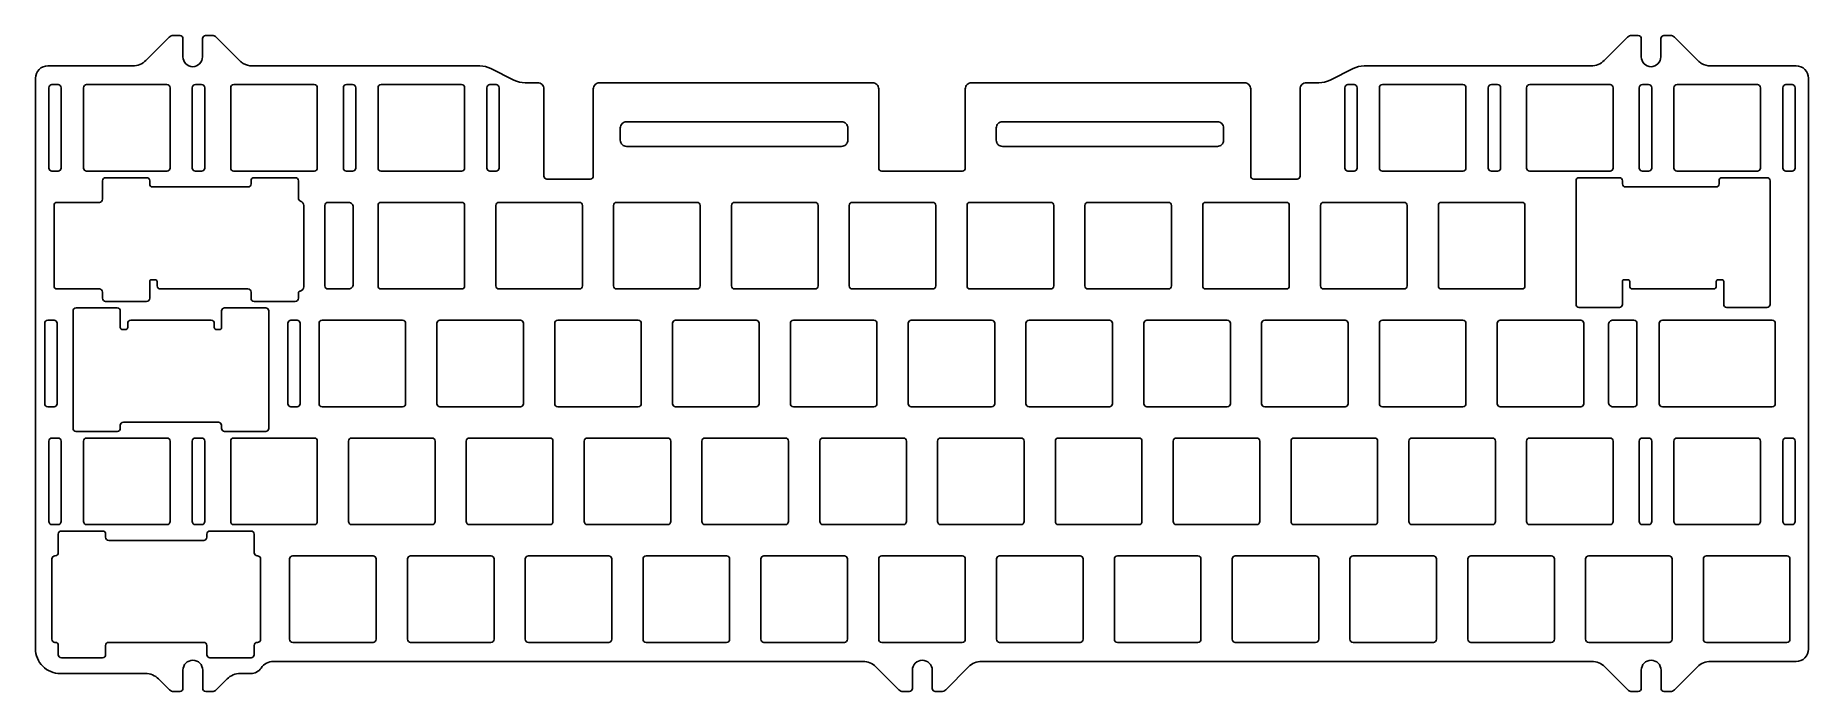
# Model space of a CAD drawing. Header units: millimetres. Extents: x 34 to 321, y -127 to -21.
import ezdxf

# ---------------------------------------------------------------- set-up
doc = ezdxf.new("R2010")
doc.units = ezdxf.units.MM
doc.layers.get('0').update_dxf_attribs({"linetype": 'CONTINUOUS'})

msp = doc.modelspace()

# ---------------------------------------------------------------- linework, layer by layer
for points in [[(33.82, -27.72), (33.82, -119.99, 0.414214), (37.82, -123.99), (51.61, -123.99, -0.198912), (53.73, -124.86), (55.48, -126.61, 0.198912), (56.18, -126.9), (57.17, -126.9, 0.414214), (57.67, -126.4), (57.67, -123.45, -1), (60.87, -123.45), (60.87, -126.4, 0.414214), (61.37, -126.9), (62.36, -126.9, 0.198912), (63.06, -126.61), (64.81, -124.86, -0.198912), (66.93, -123.99), (68.64, -123.99, 0.250086), (70.3, -123.1, -0.250086), (72.29, -122.04), (167.61, -122.04, -0.198912), (169.73, -122.91), (173.42, -126.61, 0.198912), (174.13, -126.9), (175.12, -126.9, 0.414214), (175.62, -126.4), (175.62, -123.45, -1), (178.82, -123.45), (178.82, -126.4, 0.414214), (179.32, -126.9), (180.3, -126.9, 0.198912), (181.01, -126.61), (184.7, -122.91, -0.198912), (186.82, -122.04), (285.46, -122.04, -0.198912), (287.58, -122.91), (291.28, -126.61, 0.198912), (291.98, -126.9), (292.97, -126.9, 0.414214), (293.47, -126.4), (293.47, -123.45, -1), (296.67, -123.45), (296.67, -126.4, 0.414214), (297.17, -126.9), (298.16, -126.9, 0.198912), (298.86, -126.61), (302.56, -122.91, -0.198912), (304.68, -122.04), (318.52, -122.04, 0.414214), (320.52, -120.04), (320.52, -27.72, 0.414214), (318.52, -25.72), (304.69, -25.72, -0.129505), (303.21, -25.33, -0.056875), (302.68, -24.91), (298.86, -21.1, 0.198912), (298.16, -20.8), (297.13, -20.8, 0.414214), (296.63, -21.3), (296.63, -24.25, -0.41011), (295.05, -25.85, -0.41011), (293.47, -24.25), (293.47, -21.3, 0.414214), (292.97, -20.8), (291.94, -20.8, 0.198912), (291.23, -21.1), (287.49, -24.84, -0.198912), (285.36, -25.72), (248.67, -25.72, 0.117157), (246.87, -26.15), (243.15, -28.02, -0.117157), (241.35, -28.45), (239.32, -28.45, 0.414214), (238.32, -29.45), (238.32, -43.55, -0.414214), (237.82, -44.05), (230.82, -44.05, -0.414214), (230.32, -43.55), (230.32, -29.45, 0.414214), (229.32, -28.45), (185.17, -28.45, 0.414214), (184.17, -29.45), (184.17, -42.25, -0.414214), (183.67, -42.75), (170.67, -42.75, -0.414214), (170.17, -42.25), (170.17, -29.45, 0.414214), (169.17, -28.45), (125.02, -28.45, 0.414214), (124.02, -29.45), (124.02, -43.55, -0.414214), (123.52, -44.05), (116.52, -44.05, -0.414214), (116.02, -43.55), (116.02, -29.45, 0.414214), (115.02, -28.45), (112.99, -28.45, -0.117157), (111.19, -28.02), (107.47, -26.15, 0.117157), (105.67, -25.72), (68.89, -25.72, -0.129505), (67.41, -25.33, -0.056875), (66.87, -24.91), (63.06, -21.1, 0.198912), (62.36, -20.8), (61.32, -20.8, 0.414214), (60.82, -21.3), (60.82, -24.25, -0.41011), (59.25, -25.85, -0.41011), (57.67, -24.25), (57.67, -21.3, 0.414214), (57.17, -20.8), (56.14, -20.8, 0.198912), (55.43, -21.1), (51.69, -24.84, -0.198912), (49.56, -25.72), (35.82, -25.72, 0.414214)], [(37.98, -29.25), (37.98, -42.25, -0.414214), (37.48, -42.75), (36.48, -42.75, -0.414214), (35.98, -42.25), (35.98, -29.25, -0.414214), (36.48, -28.75), (37.48, -28.75, -0.414214)], [(55.58, -29.25), (55.58, -42.25, -0.414214), (55.08, -42.75), (42.08, -42.75, -0.414214), (41.58, -42.25), (41.58, -29.25, -0.414214), (42.08, -28.75), (55.08, -28.75, -0.414214)], [(61.18, -29.25), (61.18, -42.25, -0.414214), (60.68, -42.75), (59.68, -42.75, -0.414214), (59.18, -42.25), (59.18, -29.25, -0.414214), (59.68, -28.75), (60.68, -28.75, -0.414214)], [(79.39, -29.25), (79.39, -42.25, -0.414214), (78.89, -42.75), (65.89, -42.75, -0.414214), (65.39, -42.25), (65.39, -29.25, -0.414214), (65.89, -28.75), (78.89, -28.75, -0.414214)], [(85.61, -29.25), (85.61, -42.25, -0.414214), (85.11, -42.75), (84.11, -42.75, -0.414214), (83.61, -42.25), (83.61, -29.25, -0.414214), (84.11, -28.75), (85.11, -28.75, -0.414214)], [(103.21, -29.25), (103.21, -42.25, -0.414214), (102.71, -42.75), (89.71, -42.75, -0.414214), (89.21, -42.25), (89.21, -29.25, -0.414214), (89.71, -28.75), (102.71, -28.75, -0.414214)], [(108.81, -29.25), (108.81, -42.25, -0.414214), (108.31, -42.75), (107.31, -42.75, -0.414214), (106.81, -42.25), (106.81, -29.25, -0.414214), (107.31, -28.75), (108.31, -28.75, -0.414214)], [(246.03, -28.75), (247.03, -28.75, -0.414214), (247.53, -29.25), (247.53, -42.25, -0.414214), (247.03, -42.75), (246.03, -42.75, -0.414214), (245.53, -42.25), (245.53, -29.25, -0.414214)], [(251.63, -28.75), (264.63, -28.75, -0.414214), (265.13, -29.25), (265.13, -42.25, -0.414214), (264.63, -42.75), (251.63, -42.75, -0.414214), (251.13, -42.25), (251.13, -29.25, -0.414214)], [(268.73, -42.25, 0.414214), (269.23, -42.75), (270.23, -42.75, 0.414214), (270.73, -42.25), (270.73, -29.25, 0.414214), (270.23, -28.75), (269.23, -28.75, 0.414214), (268.73, -29.25)], [(288.44, -42.75), (275.44, -42.75, -0.414214), (274.94, -42.25), (274.94, -29.25, -0.414214), (275.44, -28.75), (288.44, -28.75, -0.414214), (288.94, -29.25), (288.94, -42.25, -0.414214)], [(293.16, -42.25, 0.414214), (293.66, -42.75), (294.66, -42.75, 0.414214), (295.16, -42.25), (295.16, -29.25, 0.414214), (294.66, -28.75), (293.66, -28.75, 0.414214), (293.16, -29.25)], [(299.26, -28.75, 0.414214), (298.76, -29.25), (298.76, -42.25, 0.414214), (299.26, -42.75), (312.26, -42.75, 0.414214), (312.76, -42.25), (312.76, -29.25, 0.414214), (312.26, -28.75)], [(317.86, -42.75, 0.414214), (318.36, -42.25), (318.36, -29.25, 0.414214), (317.86, -28.75), (316.86, -28.75, 0.414214), (316.36, -29.25), (316.36, -42.25, 0.414214), (316.86, -42.75)], [(164.17, -38.75), (129.39, -38.75, -0.414214), (128.39, -37.75), (128.39, -35.75, -0.414214), (129.39, -34.75), (164.17, -34.75, -0.414214), (165.17, -35.75), (165.17, -37.75, -0.414214)], [(224.94, -38.75, 0.414214), (225.94, -37.75), (225.94, -35.75, 0.414214), (224.94, -34.75), (190.17, -34.75, 0.414214), (189.17, -35.75), (189.17, -37.75, 0.414214), (190.17, -38.75)], [(45.15, -43.8, 0.414214), (44.65, -44.3), (44.65, -47.3, -0.414214), (44.15, -47.8), (37.32, -47.8, 0.414214), (36.82, -48.3), (36.82, -61.3, 0.414214), (37.32, -61.8), (44.15, -61.8, -0.414214), (44.65, -62.3), (44.65, -63.3, 0.414214), (45.15, -63.8), (51.8, -63.8, 0.414214), (52.3, -63.3), (52.3, -60.6, -0.414214), (52.6, -60.3), (53.19, -60.3, -0.414214), (53.49, -60.6), (53.49, -61.3, 0.414214), (53.99, -61.8), (68.18, -61.8, -0.414214), (68.68, -62.3), (68.68, -63.3, 0.414214), (69.18, -63.8), (75.83, -63.8, 0.414214), (76.33, -63.3), (76.33, -62.48, -0.369264), (76.62, -62.14, 0.369264), (77.21, -61.45), (77.21, -48.3, 0.338873), (76.7, -47.62, -0.338873), (76.33, -47.14), (76.33, -44.3, 0.414214), (75.83, -43.8), (69.18, -43.8, 0.414214), (68.68, -44.3), (68.68, -44.8, -0.414213), (68.18, -45.3), (52.8, -45.3, -0.414214), (52.3, -44.8), (52.3, -44.3, 0.414215), (51.8, -43.8)], [(290.43, -44.8, 0.414214), (290.93, -45.3), (305.55, -45.3, 0.414214), (306.05, -44.8), (306.05, -44.3, -0.414214), (306.55, -43.8), (313.8, -43.8, -0.414214), (314.3, -44.3), (314.3, -64.3, -0.414214), (313.8, -64.8), (307.3, -64.8, -0.414214), (306.8, -64.3), (306.8, -60.6, 0.414214), (306.5, -60.3), (305.91, -60.3, 0.414214), (305.61, -60.6), (305.61, -61.3, -0.414214), (305.11, -61.8), (292.11, -61.8, -0.414214), (291.61, -61.3), (291.61, -60.6, 0.414214), (291.31, -60.3), (290.73, -60.3, 0.414214), (290.43, -60.6), (290.43, -64.3, -0.414214), (289.93, -64.8), (283.43, -64.8, -0.414214), (282.93, -64.3), (282.93, -44.3, -0.414214), (283.43, -43.8), (289.93, -43.8, -0.414214), (290.43, -44.3)], [(84.46, -61.8), (81.11, -61.8, -0.414214), (80.61, -61.3), (80.61, -48.3, -0.414214), (81.11, -47.8), (84.46, -47.8, -0.414214), (85.21, -48.55), (85.21, -61.05, -0.414214)], [(89.21, -61.3), (89.21, -48.3, -0.414214), (89.71, -47.8), (102.71, -47.8, -0.414214), (103.21, -48.3), (103.21, -61.3, -0.414214), (102.71, -61.8), (89.71, -61.8, -0.414214)], [(108.26, -61.3, 0.414214), (108.76, -61.8), (121.76, -61.8, 0.414214), (122.26, -61.3), (122.26, -48.3, 0.414214), (121.76, -47.8), (108.76, -47.8, 0.414214), (108.26, -48.3)], [(141.31, -48.3), (141.31, -61.3, -0.414214), (140.81, -61.8), (127.81, -61.8, -0.414214), (127.31, -61.3), (127.31, -48.3, -0.414214), (127.81, -47.8), (140.81, -47.8, -0.414214)], [(146.86, -47.8, 0.414214), (146.36, -48.3), (146.36, -61.3, 0.414214), (146.86, -61.8), (159.86, -61.8, 0.414214), (160.36, -61.3), (160.36, -48.3, 0.414214), (159.86, -47.8)], [(165.41, -61.3), (165.41, -48.3, -0.414214), (165.91, -47.8), (178.91, -47.8, -0.414214), (179.41, -48.3), (179.41, -61.3, -0.414214), (178.91, -61.8), (165.91, -61.8, -0.414214)], [(198.46, -48.3, 0.414214), (197.96, -47.8), (184.96, -47.8, 0.414214), (184.46, -48.3), (184.46, -61.3, 0.414214), (184.96, -61.8), (197.96, -61.8, 0.414214), (198.46, -61.3)], [(203.51, -61.3, 0.414214), (204.01, -61.8), (217.01, -61.8, 0.414214), (217.51, -61.3), (217.51, -48.3, 0.414214), (217.01, -47.8), (204.01, -47.8, 0.414214), (203.51, -48.3)], [(236.06, -61.8), (223.06, -61.8, -0.414214), (222.56, -61.3), (222.56, -48.3, -0.414214), (223.06, -47.8), (236.06, -47.8, -0.414214), (236.56, -48.3), (236.56, -61.3, -0.414214)], [(241.61, -61.3, 0.414214), (242.11, -61.8), (255.11, -61.8, 0.414214), (255.61, -61.3), (255.61, -48.3, 0.414214), (255.11, -47.8), (242.11, -47.8, 0.414214), (241.61, -48.3)], [(260.66, -61.3, 0.414214), (261.16, -61.8), (274.16, -61.8, 0.414214), (274.66, -61.3), (274.66, -48.3, 0.414214), (274.16, -47.8), (261.16, -47.8, 0.414214), (260.66, -48.3)], [(63.91, -83.85, 0.414214), (63.41, -83.35), (48.04, -83.35, 0.414213), (47.54, -83.85), (47.54, -84.35, -0.414214), (47.04, -84.85), (40.39, -84.85, -0.414214), (39.89, -84.35), (39.89, -65.35, -0.414214), (40.39, -64.85), (47.04, -64.85, -0.414214), (47.54, -65.35), (47.54, -68.05, 0.414214), (47.84, -68.35), (48.43, -68.35, 0.414214), (48.73, -68.05), (48.73, -67.35, -0.414214), (49.23, -66.85), (62.23, -66.85, -0.414214), (62.73, -67.35), (62.73, -68.05, 0.414214), (63.03, -68.35), (63.61, -68.35, 0.414214), (63.91, -68.05), (63.91, -65.35, -0.414214), (64.41, -64.85), (71.06, -64.85, -0.414214), (71.56, -65.35), (71.56, -84.35, -0.414214), (71.06, -84.85), (64.41, -84.85, -0.414214), (63.91, -84.35)], [(37.32, -67.35), (37.32, -80.35, -0.414214), (36.82, -80.85), (35.82, -80.85, -0.414214), (35.32, -80.35), (35.32, -67.35, -0.414214), (35.82, -66.85), (36.82, -66.85, -0.414214)], [(75.12, -66.85), (76.12, -66.85, -0.414214), (76.62, -67.35), (76.62, -80.35, -0.414214), (76.12, -80.85), (75.12, -80.85, -0.414214), (74.62, -80.35), (74.62, -67.35, -0.414214)], [(93.18, -80.85), (80.18, -80.85, -0.414214), (79.68, -80.35), (79.68, -67.35, -0.414214), (80.18, -66.85), (93.18, -66.85, -0.414214), (93.68, -67.35), (93.68, -80.35, -0.414214)], [(112.23, -80.85), (99.23, -80.85, -0.414214), (98.73, -80.35), (98.73, -67.35, -0.414214), (99.23, -66.85), (112.23, -66.85, -0.414214), (112.73, -67.35), (112.73, -80.35, -0.414214)], [(117.78, -80.35, 0.414214), (118.28, -80.85), (131.28, -80.85, 0.414214), (131.78, -80.35), (131.78, -67.35, 0.414214), (131.28, -66.85), (118.28, -66.85, 0.414214), (117.78, -67.35)], [(150.33, -80.85), (137.33, -80.85, -0.414214), (136.83, -80.35), (136.83, -67.35, -0.414214), (137.33, -66.85), (150.33, -66.85, -0.414214), (150.83, -67.35), (150.83, -80.35, -0.414214)], [(169.38, -80.85), (156.38, -80.85, -0.414214), (155.88, -80.35), (155.88, -67.35, -0.414214), (156.38, -66.85), (169.38, -66.85, -0.414214), (169.88, -67.35), (169.88, -80.35, -0.414214)], [(175.43, -66.85, 0.414214), (174.93, -67.35), (174.93, -80.35, 0.414214), (175.43, -80.85), (188.43, -80.85, 0.414214), (188.93, -80.35), (188.93, -67.35, 0.414214), (188.43, -66.85)], [(194.48, -66.85, 0.414214), (193.98, -67.35), (193.98, -80.35, 0.414214), (194.48, -80.85), (207.48, -80.85, 0.414214), (207.98, -80.35), (207.98, -67.35, 0.414214), (207.48, -66.85)], [(213.03, -80.35, 0.414214), (213.53, -80.85), (226.53, -80.85, 0.414214), (227.03, -80.35), (227.03, -67.35, 0.414214), (226.53, -66.85), (213.53, -66.85, 0.414214), (213.03, -67.35)], [(232.58, -66.85, 0.414214), (232.08, -67.35), (232.08, -80.35, 0.414214), (232.58, -80.85), (245.58, -80.85, 0.414214), (246.08, -80.35), (246.08, -67.35, 0.414214), (245.58, -66.85)], [(265.13, -67.35), (265.13, -80.35, -0.414214), (264.63, -80.85), (251.63, -80.85, -0.414214), (251.13, -80.35), (251.13, -67.35, -0.414214), (251.63, -66.85), (264.63, -66.85, -0.414214)], [(270.68, -66.85), (283.68, -66.85, -0.414214), (284.18, -67.35), (284.18, -80.35, -0.414214), (283.68, -80.85), (270.68, -80.85, -0.414214), (270.18, -80.35), (270.18, -67.35, -0.414214)], [(288.93, -66.85), (292.28, -66.85, -0.414214), (292.78, -67.35), (292.78, -80.35, -0.414214), (292.28, -80.85), (288.93, -80.85, -0.414214), (288.18, -80.1), (288.18, -67.6, -0.414214)], [(296.88, -66.85, 0.414214), (296.38, -67.35), (296.38, -80.35, 0.414214), (296.88, -80.85), (314.64, -80.85, 0.414214), (315.14, -80.35), (315.14, -67.35, 0.414214), (314.64, -66.85)], [(37.98, -86.4, 0.414214), (37.48, -85.9), (36.48, -85.9, 0.414214), (35.98, -86.4), (35.98, -99.4, 0.414214), (36.48, -99.9), (37.48, -99.9, 0.414214), (37.98, -99.4)], [(42.08, -85.9), (55.08, -85.9, -0.414214), (55.58, -86.4), (55.58, -99.4, -0.414214), (55.08, -99.9), (42.08, -99.9, -0.414214), (41.58, -99.4), (41.58, -86.4, -0.414214)], [(61.18, -86.4, 0.414214), (60.68, -85.9), (59.68, -85.9, 0.414214), (59.18, -86.4), (59.18, -99.4, 0.414214), (59.68, -99.9), (60.68, -99.9, 0.414214), (61.18, -99.4)], [(79.39, -86.4), (79.39, -99.4, -0.414214), (78.89, -99.9), (65.89, -99.9, -0.414214), (65.39, -99.4), (65.39, -86.4, -0.414214), (65.89, -85.9), (78.89, -85.9, -0.414214)], [(84.94, -85.9, 0.414214), (84.44, -86.4), (84.44, -99.4, 0.414214), (84.94, -99.9), (97.94, -99.9, 0.414214), (98.44, -99.4), (98.44, -86.4, 0.414214), (97.94, -85.9)], [(103.49, -99.4), (103.49, -86.4, -0.414214), (103.99, -85.9), (116.99, -85.9, -0.414214), (117.49, -86.4), (117.49, -99.4, -0.414214), (116.99, -99.9), (103.99, -99.9, -0.414214)], [(136.54, -86.4), (136.54, -99.4, -0.414214), (136.04, -99.9), (123.04, -99.9, -0.414214), (122.54, -99.4), (122.54, -86.4, -0.414214), (123.04, -85.9), (136.04, -85.9, -0.414214)], [(142.09, -85.9), (155.09, -85.9, -0.414214), (155.59, -86.4), (155.59, -99.4, -0.414214), (155.09, -99.9), (142.09, -99.9, -0.414214), (141.59, -99.4), (141.59, -86.4, -0.414214)], [(174.64, -86.4), (174.64, -99.4, -0.414214), (174.14, -99.9), (161.14, -99.9, -0.414214), (160.64, -99.4), (160.64, -86.4, -0.414214), (161.14, -85.9), (174.14, -85.9, -0.414214)], [(193.69, -86.4), (193.69, -99.4, -0.414214), (193.19, -99.9), (180.19, -99.9, -0.414214), (179.69, -99.4), (179.69, -86.4, -0.414214), (180.19, -85.9), (193.19, -85.9, -0.414214)], [(212.74, -86.4, 0.414214), (212.24, -85.9), (199.24, -85.9, 0.414214), (198.74, -86.4), (198.74, -99.4, 0.414214), (199.24, -99.9), (212.24, -99.9, 0.414214), (212.74, -99.4)], [(231.79, -86.4), (231.79, -99.4, -0.414214), (231.29, -99.9), (218.29, -99.9, -0.414214), (217.79, -99.4), (217.79, -86.4, -0.414214), (218.29, -85.9), (231.29, -85.9, -0.414214)], [(237.34, -85.9, 0.414214), (236.84, -86.4), (236.84, -99.4, 0.414214), (237.34, -99.9), (250.34, -99.9, 0.414214), (250.84, -99.4), (250.84, -86.4, 0.414214), (250.34, -85.9)], [(269.89, -86.4), (269.89, -99.4, -0.414214), (269.39, -99.9), (256.39, -99.9, -0.414214), (255.89, -99.4), (255.89, -86.4, -0.414214), (256.39, -85.9), (269.39, -85.9, -0.414214)], [(288.94, -86.4), (288.94, -99.4, -0.414214), (288.44, -99.9), (275.44, -99.9, -0.414214), (274.94, -99.4), (274.94, -86.4, -0.414214), (275.44, -85.9), (288.44, -85.9, -0.414214)], [(293.66, -85.9), (294.66, -85.9, -0.414214), (295.16, -86.4), (295.16, -99.4, -0.414214), (294.66, -99.9), (293.66, -99.9, -0.414214), (293.16, -99.4), (293.16, -86.4, -0.414214)], [(312.26, -99.9), (299.26, -99.9, -0.414214), (298.76, -99.4), (298.76, -86.4, -0.414214), (299.26, -85.9), (312.26, -85.9, -0.414214), (312.76, -86.4), (312.76, -99.4, -0.414214)], [(318.36, -86.4, 0.414214), (317.86, -85.9), (316.86, -85.9, 0.414214), (316.36, -86.4), (316.36, -99.4, 0.414214), (316.86, -99.9), (317.86, -99.9, 0.414214), (318.36, -99.4)], [(37.51, -120.95), (37.51, -119.45, 0.414214), (37.01, -118.95), (36.97, -118.95, -0.414214), (36.47, -118.45), (36.47, -105.45, -0.414214), (36.97, -104.95), (37.01, -104.95, 0.414214), (37.51, -104.45), (37.51, -101.45, -0.414214), (38.01, -100.95), (44.66, -100.95, -0.414214), (45.16, -101.45), (45.16, -101.95, 0.414214), (45.66, -102.45), (61.03, -102.45, 0.414214), (61.53, -101.95), (61.53, -101.45, -0.414214), (62.03, -100.95), (68.68, -100.95, -0.414214), (69.18, -101.45), (69.18, -104.45, 0.414214), (69.68, -104.95), (69.72, -104.95, -0.414214), (70.22, -105.45), (70.22, -118.45, -0.414214), (69.72, -118.95), (69.68, -118.95, 0.414214), (69.18, -119.45), (69.18, -120.95, -0.414214), (68.68, -121.45), (62.03, -121.45, -0.414214), (61.53, -120.95), (61.53, -119.45, 0.414214), (61.03, -118.95), (45.66, -118.95, 0.414214), (45.16, -119.45), (45.16, -120.95, -0.414214), (44.66, -121.45), (38.01, -121.45, -0.414214)], [(74.92, -118.45), (74.92, -105.45, -0.414214), (75.42, -104.95), (88.42, -104.95, -0.414214), (88.92, -105.45), (88.92, -118.45, -0.414214), (88.42, -118.95), (75.42, -118.95, -0.414214)], [(107.47, -118.95), (94.47, -118.95, -0.414214), (93.97, -118.45), (93.97, -105.45, -0.414214), (94.47, -104.95), (107.47, -104.95, -0.414214), (107.97, -105.45), (107.97, -118.45, -0.414214)], [(127.02, -105.45, 0.414214), (126.52, -104.95), (113.52, -104.95, 0.414214), (113.02, -105.45), (113.02, -118.45, 0.414214), (113.52, -118.95), (126.52, -118.95, 0.414214), (127.02, -118.45)], [(132.07, -118.45), (132.07, -105.45, -0.414214), (132.57, -104.95), (145.57, -104.95, -0.414214), (146.07, -105.45), (146.07, -118.45, -0.414214), (145.57, -118.95), (132.57, -118.95, -0.414214)], [(151.12, -118.45, 0.414214), (151.62, -118.95), (164.62, -118.95, 0.414214), (165.12, -118.45), (165.12, -105.45, 0.414214), (164.62, -104.95), (151.62, -104.95, 0.414214), (151.12, -105.45)], [(170.17, -118.45, 0.414214), (170.67, -118.95), (183.67, -118.95, 0.414214), (184.17, -118.45), (184.17, -105.45, 0.414214), (183.67, -104.95), (170.67, -104.95, 0.414214), (170.17, -105.45)], [(203.22, -105.45, 0.414214), (202.72, -104.95), (189.72, -104.95, 0.414214), (189.22, -105.45), (189.22, -118.45, 0.414214), (189.72, -118.95), (202.72, -118.95, 0.414214), (203.22, -118.45)], [(208.77, -104.95, 0.414214), (208.27, -105.45), (208.27, -118.45, 0.414214), (208.77, -118.95), (221.77, -118.95, 0.414214), (222.27, -118.45), (222.27, -105.45, 0.414214), (221.77, -104.95)], [(240.82, -118.95, 0.414214), (241.32, -118.45), (241.32, -105.45, 0.414214), (240.82, -104.95), (227.82, -104.95, 0.414214), (227.32, -105.45), (227.32, -118.45, 0.414214), (227.82, -118.95)], [(260.37, -105.45, 0.414214), (259.87, -104.95), (246.87, -104.95, 0.414214), (246.37, -105.45), (246.37, -118.45, 0.414214), (246.87, -118.95), (259.87, -118.95, 0.414214), (260.37, -118.45)], [(265.42, -118.45, 0.414214), (265.92, -118.95), (278.92, -118.95, 0.414214), (279.42, -118.45), (279.42, -105.45, 0.414214), (278.92, -104.95), (265.92, -104.95, 0.414214), (265.42, -105.45)], [(284.47, -118.45, 0.414214), (284.97, -118.95), (297.97, -118.95, 0.414214), (298.47, -118.45), (298.47, -105.45, 0.414214), (297.97, -104.95), (284.97, -104.95, 0.414214), (284.47, -105.45)], [(317.52, -105.45), (317.52, -118.45, -0.414214), (317.02, -118.95), (304.02, -118.95, -0.414214), (303.52, -118.45), (303.52, -105.45, -0.414214), (304.02, -104.95), (317.02, -104.95, -0.414214)]]:
    msp.add_lwpolyline(points, format="xyb", close=True)

doc.saveas('drawing.dxf')
